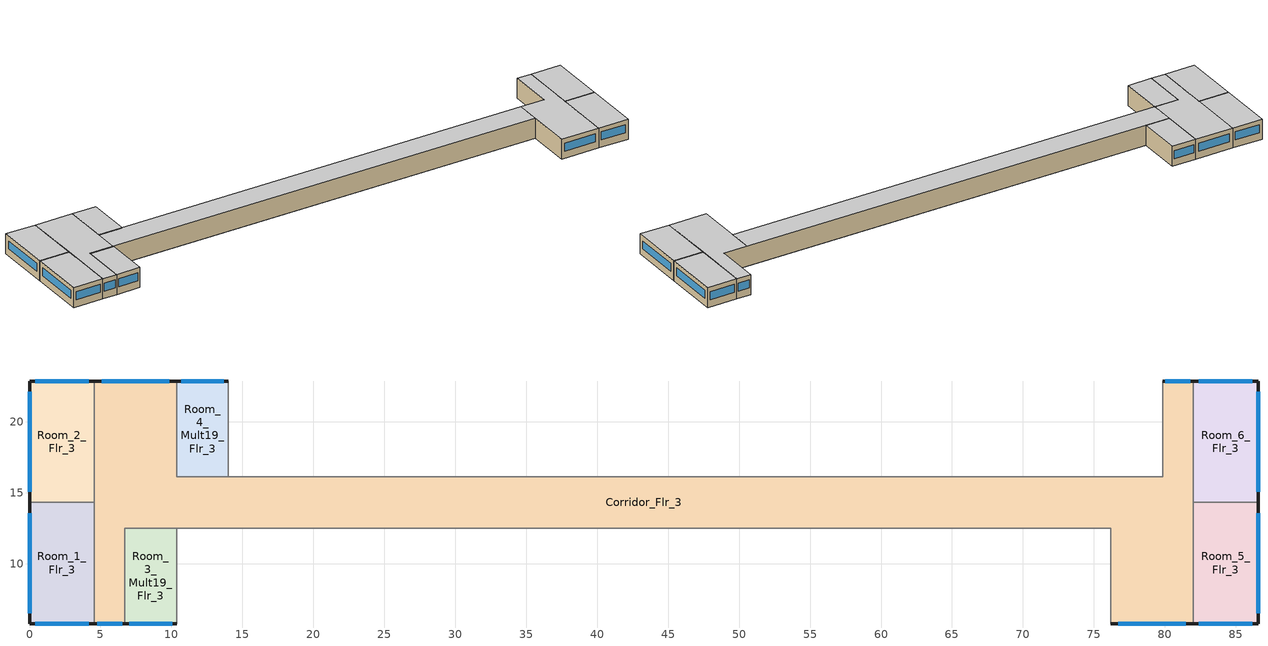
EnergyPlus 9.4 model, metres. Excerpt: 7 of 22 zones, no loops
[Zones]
Corridor_Flr_3
 floor adiabatic (nonres_floor): 4.57,5.79 4.57,22.86 10.36,22.86 10.36,12.5 6.71,12.5 6.71,5.79 z7.01; 10.36,16.15 76.2,16.15 76.2,12.5 10.36,12.5 z7.01; 76.2,16.15 79.86,16.15 79.86,22.86 81.99,22.86 81.99,5.79 76.2,5.79 z7.01
 wall outside (nonres_ext_wall): 10.36,22.86 4.57,22.86 / 4.57,5.79 6.71,5.79 / 81.99,22.86 79.86,22.86 / 76.2,5.79 81.99,5.79 z7.01:10.06
 wall adiabatic (int_wall): 79.86,22.86 79.86,16.15 10.36,16.15 10.36,22.86 / 6.71,5.79 6.71,12.5 76.2,12.5 76.2,5.79 z7.01:10.06
 wall to Room_5_Flr_3 (int_wall): 81.99,5.79 81.99,14.33 z7.01:10.06
 wall to Room_1_Flr_3 (int_wall): 4.57,14.33 4.57,5.79 z7.01:10.06
 wall to Room_6_Flr_3 (int_wall): 81.99,14.33 81.99,22.86 z7.01:10.06
 wall to Room_2_Flr_3 (int_wall): 4.57,22.86 4.57,14.33 z7.01:10.06
 window (Window_U_0.42_SHGC_0.40): 9.86,22.86 5.08,22.86 / 4.76,5.79 6.52,5.79 / 81.81,22.86 80.04,22.86 / 76.71,5.79 81.48,5.79 z8.11:9.33
 ceiling adiabatic (nonres_floor_ceiling): 4.57,5.79 6.71,5.79 6.71,12.5 10.36,12.5 10.36,22.86 4.57,22.86 z10.06; 10.36,12.5 76.2,12.5 76.2,16.15 10.36,16.15 z10.06; 76.2,5.79 81.99,5.79 81.99,22.86 79.86,22.86 79.86,16.15 76.2,16.15 z10.06
Room_1_Flr_3
 floor adiabatic (nonres_floor): 4.57,14.33 4.57,5.79 0,5.79 0,14.33 z7.01
 wall outside (nonres_ext_wall): 0,14.33 0,5.79 4.57,5.79 z7.01:10.06
 wall to Room_2_Flr_3 (int_wall): 4.57,14.33 0,14.33 z7.01:10.06
 window (Window_U_0.42_SHGC_0.40): 0.4,5.79 4.17,5.79 / 0,13.58 0,6.54 z8.11:9.33
 ceiling adiabatic (nonres_floor_ceiling): 0,14.33 0,5.79 4.57,5.79 4.57,14.33 z10.06
Room_2_Flr_3
 floor adiabatic (nonres_floor): 4.57,22.86 4.57,14.33 0,14.33 0,22.86 z7.01
 wall outside (nonres_ext_wall): 4.57,22.86 0,22.86 0,14.33 z7.01:10.06
 window (Window_U_0.42_SHGC_0.40): 4.17,22.86 0.4,22.86 / 0,22.11 0,15.07 z8.11:9.33
 ceiling adiabatic (nonres_floor_ceiling): 0,22.86 0,14.33 4.57,14.33 4.57,22.86 z10.06
Room_3_Mult19_Flr_3
 floor adiabatic (nonres_floor): 10.36,12.5 10.36,5.79 6.71,5.79 6.71,12.5 z7.01
 wall outside (nonres_ext_wall): 6.71,5.79 10.36,5.79 z7.01:10.06
 wall adiabatic (int_wall): 10.36,5.79 10.36,12.5 6.71,12.5 6.71,5.79 z7.01:10.06
 window (Window_U_0.42_SHGC_0.40): 7.03,5.79 10.04,5.79 z8.11:9.33
 ceiling adiabatic (nonres_floor_ceiling): 6.71,12.5 6.71,5.79 10.36,5.79 10.36,12.5 z10.06
Room_4_Mult19_Flr_3
 floor adiabatic (nonres_floor): 14.02,22.86 14.02,16.15 10.36,16.15 10.36,22.86 z7.01
 wall outside (nonres_ext_wall): 14.02,22.86 10.36,22.86 z7.01:10.06
 wall adiabatic (int_wall): 10.36,22.86 10.36,16.15 14.02,16.15 14.02,22.86 z7.01:10.06
 window (Window_U_0.42_SHGC_0.40): 13.7,22.86 10.68,22.86 z8.11:9.33
 ceiling adiabatic (nonres_floor_ceiling): 10.36,22.86 10.36,16.15 14.02,16.15 14.02,22.86 z10.06
Room_5_Flr_3
 floor adiabatic (nonres_floor): 86.56,14.33 86.56,5.79 81.99,5.79 81.99,14.33 z7.01
 wall outside (nonres_ext_wall): 81.99,5.79 86.56,5.79 86.56,14.33 z7.01:10.06
 wall to Room_6_Flr_3 (int_wall): 86.56,14.33 81.99,14.33 z7.01:10.06
 window (Window_U_0.42_SHGC_0.40): 86.56,6.54 86.56,13.58 / 82.39,5.79 86.16,5.79 z8.11:9.33
 ceiling adiabatic (nonres_floor_ceiling): 81.99,14.33 81.99,5.79 86.56,5.79 86.56,14.33 z10.06
Room_6_Flr_3
 floor adiabatic (nonres_floor): 86.56,22.86 86.56,14.33 81.99,14.33 81.99,22.86 z7.01
 wall outside (nonres_ext_wall): 86.56,14.33 86.56,22.86 81.99,22.86 z7.01:10.06
 window (Window_U_0.42_SHGC_0.40): 86.56,15.07 86.56,22.11 / 86.16,22.86 82.39,22.86 z8.11:9.33
 ceiling adiabatic (nonres_floor_ceiling): 81.99,22.86 81.99,14.33 86.56,14.33 86.56,22.86 z10.06
[Building]
Large Hotel: Loads convergence tolerance value=0.04; Maximum number of warmup days=25; Minimum number of warmup days=6; North axis=0; Solar distribution=FullInteriorAndExterior; Temperature convergence tolerance value=0.2; Terrain=City
[Site:Location]
Denver-Aurora-Buckley.AFB_CO_USA WMO=724695: Elevation=1726; Latitude=39.72; Longitude=-104.75; Time zone=-7
[Site:WaterMainsTemperature]
Annual average outdoor air temperature=9.95; Calculation method=Correlation; Maximum difference in monthly average outdoor air temperatures=23.7
[SizingPeriod:DesignDay] Barometric pressure=82237; Day of month=21; Daylight saving time indicator=No; Dry bulb temperature range modifier type=DefaultMultipliers; Humidity condition type=WetBulb; Rain indicator=No; Snow indicator=No
Name | Ashrae clear sky optical depth for beam irradiance taub | Ashrae clear sky optical depth for diffuse irradiance taud | Daily dry bulb temperature range | Day type | Maximum dry bulb temperature | Month | Solar model indicator | Wetbulb or dewpoint at maximum dry bulb | Wind direction | Wind speed | Sky clearness
Denver-Aurora-Buckley.AFB_CO_USA Ann Clg .4% Condns DB=>MWB | 0.423 | 2.02 | 14.8 | SummerDesignDay | 33.9 | 7 | ASHRAETau | 15 | 30 | 3.6
Denver-Aurora-Buckley.AFB_CO_USA Ann Htg 99.6% Condns DB |  |  | 0 | WinterDesignDay | -17.9 | 12 | ASHRAEClearSky | -17.9 | 180 | 2.5 | 0
[Construction]
InteriorFurnishings: Std Wood 6inch
Window_U_0.42_SHGC_0.40: LoE TINT 6MM, AIR 6MM, CLEAR 6MM
int_wall: G01 13mm gypsum board, G01 13mm gypsum board
nonres_ext_wall: 200mm Normalweight concrete wall, Nonres_Exterior_Wall_Insulation, G01 13mm gypsum board
nonres_floor: Nonres_Floor_Insulation, 100mm Normalweight concrete floor, CP02 CARPET PAD
nonres_floor_ceiling: CP02 CARPET PAD, 100mm Normalweight concrete floor, Nonres_Floor_Insulation
[Material]
Name | Conductivity | Density | Roughness | Specific heat | Thickness | Solar absorptance | Thermal absorptance | Visible absorptance
100mm Normalweight concrete floor | 2.31 | 2322 | MediumRough | 832 | 0.1016
200mm Normalweight concrete wall | 2.31 | 2322 | MediumRough | 832 | 0.2032
G01 13mm gypsum board | 0.16 | 800 | Smooth | 1090 | 0.0127 | 0.7 | 0.9 | 0.5
Std Wood 6inch | 0.12 | 540 | MediumSmooth | 1210 | 0.15 | 0.7 | 0.9 | 0.7
[Material:NoMass] Solar absorptance=0.7; Thermal absorptance=0.9
Name | Roughness | Thermal resistance | Visible absorptance
CP02 CARPET PAD | VeryRough | 0.21648 | 0.8
Nonres_Exterior_Wall_Insulation | MediumSmooth | 1.63975 | 0.7
Nonres_Floor_Insulation | MediumSmooth | 4.13066 | 0.7
[WindowMaterial:Gas]
AIR 6MM: Gas type=Air; Thickness=0.0063
[WindowMaterial:Glazing] Conductivity=0.9; Front side infrared hemispherical emissivity=0.84; Infrared transmittance at normal incidence=0; Optical data type=SpectralAverage; Thickness=0.006
Name | Back side infrared hemispherical emissivity | Back side solar reflectance at normal incidence | Back side visible reflectance at normal incidence | Front side solar reflectance at normal incidence | Front side visible reflectance at normal incidence | Solar transmittance at normal incidence | Visible transmittance at normal incidence
CLEAR 6MM | 0.84 | 0.071 | 0.08 | 0.071 | 0.08 | 0.775 | 0.881
LoE TINT 6MM | 0.1 | 0.2 | 0.054 | 0.093 | 0.035 | 0.36 | 0.5
[ElectricEquipment] Design level calculation method=EquipmentLevel; End use subcategory=General; Fraction latent=0; Fraction lost=0; Fraction radiant=0.5; Schedule=Guestroom_Eqp_Sch_Adva
Name | Zone or zonelist | Design level
Room_1_Flr_3_PlugMisc_Equip | Room_1_Flr_3 | 263.3986
Room_2_Flr_3_PlugMisc_Equip | Room_2_Flr_3 | 263.3678
Room_3_Mult19_Flr_3_PlugMisc_Equip | Room_3_Mult19_Flr_3 | 257.9908
Room_4_Mult19_Flr_3_PlugMisc_Equip | Room_4_Mult19_Flr_3 | 258.0614
Room_5_Flr_3_PlugMisc_Equip | Room_5_Flr_3 | 263.3986
Room_6_Flr_3_PlugMisc_Equip | Room_6_Flr_3 | 263.3678
[Exterior:FuelEquipment] Fuel use type=Electricity
Name | Design level | End use subcategory | Schedule
Elevators | 122222 | Elevators | BLDG_ELEVATORS
Elevators_Lights_Fan | 375.9 | General | ELEV_LIGHT_FAN_SCH_ADD_DF
[Exterior:Lights]
Exterior Facade Lighting: Control option=AstronomicalClock; Design level=11632.5; End use subcategory=Exterior Facade Lighting; Schedule=Exterior_Lgt_ALWAYS_ON
[InternalMass] Construction=InteriorFurnishings
Name | Zone or zonelist | Surface area
Corridor_Flr_3_InternalMass_1 | Corridor_Flr_3 | 778.8094
Room_1_Flr_3_InternalMass_1 | Room_1_Flr_3 | 78.044
Room_2_Flr_3_InternalMass_1 | Room_2_Flr_3 | 78.0349
Room_3_Mult19_Flr_3_InternalMass_1 | Room_3_Mult19_Flr_3 | 49.0477
Room_4_Mult19_Flr_3_InternalMass_1 | Room_4_Mult19_Flr_3 | 49.0611
Room_5_Flr_3_InternalMass_1 | Room_5_Flr_3 | 78.044
Room_6_Flr_3_InternalMass_1 | Room_6_Flr_3 | 78.0349
[Lights] Design level calculation method=Watts/Area; End use subcategory=General; Fraction radiant=0.7; Fraction replaceable=1; Fraction visible=0.2; Return air fraction=0; Return air fraction calculated from plenum temperature=No
Name | Zone or zonelist | Schedule | Watts per zone floor area
Corridor_Flr_3_Lights | Corridor_Flr_3 | BLDG_LIGHT_CORRIDOR_SCH | 7.10418
Room_1_Flr_3_Lights | Room_1_Flr_3 | BLDG_LIGHT_GUESTROOM_SCH | 8.28821
Room_2_Flr_3_Lights | Room_2_Flr_3 | BLDG_LIGHT_GUESTROOM_SCH | 8.28821
Room_3_Mult19_Flr_3_Lights | Room_3_Mult19_Flr_3 | BLDG_LIGHT_GUESTROOM_SCH | 8.28821
Room_4_Mult19_Flr_3_Lights | Room_4_Mult19_Flr_3 | BLDG_LIGHT_GUESTROOM_SCH | 8.28821
Room_5_Flr_3_Lights | Room_5_Flr_3 | BLDG_LIGHT_GUESTROOM_SCH | 8.28821
Room_6_Flr_3_Lights | Room_6_Flr_3 | BLDG_LIGHT_GUESTROOM_SCH | 8.28821
[People] Activity level schedule=ACTIVITY_SCH; Air velocity schedule=AIR_VELO_SCH; Clothing insulation calculation method=ClothingInsulationSchedule; Clothing insulation schedule=CLOTHING_SCH; Enable ashrae 55 comfort warnings=No; Fraction radiant=0.3; Mean radiant temperature calculation type=ZoneAveraged; Number of people=1.5; Number of people calculation method=People; Sensible heat fraction=Autocalculate; Thermal comfort model 1 type=Fanger; Work efficiency schedule=WORK_EFF_SCH
Name | Zone or zonelist | Number of people schedule
Room_1_Flr_3 People | Room_1_Flr_3 | GuestRoom_Occ_Sch
Room_2_Flr_3 People | Room_2_Flr_3 | GuestRoom_Occ_Sch
Room_3_Mult19_Flr_3 People | Room_3_Mult19_Flr_3 | ALWAYS_OFF
Room_4_Mult19_Flr_3 People | Room_4_Mult19_Flr_3 | GuestRoom_Occ_Sch
Room_5_Flr_3 People | Room_5_Flr_3 | GuestRoom_Occ_Sch
Room_6_Flr_3 People | Room_6_Flr_3 | GuestRoom_Occ_Sch
[SurfaceProperty:OtherSideCoefficients] Combined convective radiative film coefficient=0; Constant temperature=1; Constant temperature coefficient=1; External dry bulb temperature coefficient=0; Ground temperature coefficient=0; Period of sinusoidal variation=24; Sinusoidal variation of constant temperature coefficient=No; Wind speed coefficient=0; Zone air temperature coefficient=0
Name | Constant temperature schedule
surfPropOthSdCoefBasementAvgFloor | scheduleOSCBasementFloorTemp
surfPropOthSdCoefBasementAvgWall | scheduleOSCBasementWallSurfaceTemp
surfPropOthSdCoefBasementLowerWall | scheduleOSCBasementLowerWallTemp
surfPropOthSdCoefBasementUpperWall | scheduleOSCBasementUpperWallTemp
[Zone] Ceiling height=-9999; Floor area=Autocalculate; Part of total floor area=Yes; Type=1
Name | Multiplier | Volume
Corridor_Flr_3 | 4 | 1186.91
Room_1_Flr_3; Room_5_Flr_3 | 4 | 118.9391
Room_2_Flr_3; Room_6_Flr_3 | 4 | 118.9252
Room_3_Mult19_Flr_3 | 76 | 74.7487
Room_4_Mult19_Flr_3 | 76 | 74.7691
[ZoneInfiltration:DesignFlowRate] Constant term coefficient=1; Design flow rate calculation method=Flow/ExteriorArea; Flow per exterior surface area=0.00056896; Schedule=INFIL_QUARTER_ON_SCH; Temperature term coefficient=0; Velocity squared term coefficient=0; Velocity term coefficient=0
Name | Zone or zonelist
Corridor_Flr_3_Infiltration | Corridor_Flr_3
Room_1_Flr_3_Infiltration | Room_1_Flr_3
Room_2_Flr_3_Infiltration | Room_2_Flr_3
Room_3_Mult19_Flr_3_Infiltration | Room_3_Mult19_Flr_3
Room_4_Mult19_Flr_3_Infiltration | Room_4_Mult19_Flr_3
Room_5_Flr_3_Infiltration | Room_5_Flr_3
Room_6_Flr_3_Infiltration | Room_6_Flr_3
[ZoneVentilation:WindandStackOpenArea] Delta temperature=-100; Discharge coefficient for opening=Autocalculate; Height difference=9.6007; Maximum indoor temperature=25.56; Maximum outdoor temperature=26.67; Maximum wind speed=40; Minimum indoor temperature=18.89; Minimum outdoor temperature=15.56; Opening area=0.02; Opening area fraction schedule=Sliding_Doors_Ventilation_Availability_SCH; Opening effectiveness=Autocalculate
Name | Zone | Effective angle
ROOM_1_FLR_3 Sliding Door Ventilation | ROOM_1_FLR_3 | 180
ROOM_2_FLR_3 Sliding Door Ventilation | ROOM_2_FLR_3 | 0
ROOM_3_MULT19_FLR_3 Sliding Door Ventilation | ROOM_3_MULT19_FLR_3 | 180
ROOM_4_MULT19_FLR_3 Sliding Door Ventilation | ROOM_4_MULT19_FLR_3 | 0
ROOM_5_FLR_3 Sliding Door Ventilation | ROOM_5_FLR_3 | 180
ROOM_6_FLR_3 Sliding Door Ventilation | ROOM_6_FLR_3 | 0
[Schedule:Compact]
ACTIVITY_SCH: Through: 12/31, For: AllDays, Until: 24:00, 120
AIR_VELO_SCH: Through: 12/31, For: AllDays, Until: 24:00, 0.2
ALWAYS_OFF; WORK_EFF_SCH: Through: 12/31, For: AllDays, Until: 24:00, 0
BLDG_ELEVATORS; ELEV_LIGHT_FAN_SCH_ADD_DF: Through: 12/31, For: SummerDesignday, Until: 24:00, 0.5, For: WinterDesignDay, Until: 24:00, 0.05, For: AllOtherDays, Until: 04:00, 0.05, Until: 05:00, 0.1, Until: 06:00, 0.2, Until: 07:00, 0.4, Until: 09:00, 0.5, Until: 10:00, 0.35, Until: 16:00, 0.15, Until: 17:00, 0.35, Until: 19:00, 0.5, Until: 21:00, 0.4, Until: 22:00, 0.3, Until: 23:00, 0.2, Until: 24:00, 0.1
BLDG_LIGHT_CORRIDOR_SCH: Through: 12/31, For: Weekdays, Until: 1:00, 0.108459, Until: 2:00, 0.0813443, Until: 5:00, 0.0542295, Until: 6:00, 0.108459, Until: 7:00, 0.216918, Until: 8:00, 0.271147, Until: 10:00, 0.216918, Until: 18:00, 0.135574, Until: 19:00, 0.325377, Until: 20:00, 0.433836, Until: 21:00, 0.488065, Until: 22:00, 0.433836, Until: 23:00, 0.325377, Until: 24:00, 0.162689, For: Saturday, Until: 2:00, 0.108459, Until: 6:00, 0.0542295, Until: 8:00, 0.162689, Until: 10:00, 0.216918, Until: 11:00, 0.162689, Until: 18:00, 0.135574, Until: 19:00, 0.325377, Until: 22:00, 0.379607, Until: 23:00, 0.325377, Until: 24:00, 0.162689, For: SummerDesignDay, Until: 24:00, 1, For: WinterDesignDay, Until: 24:00, 0, For: Sunday Holidays AllOtherDays, Until: 2:00, 0.162689, Until: 6:00, 0.108459, Until: 7:00, 0.162689, Until: 9:00, 0.216918, Until: 13:00, 0.162689, Until: 18:00, 0.108459, Until: 19:00, 0.271147, Until: 20:00, 0.379607, Until: 21:00, 0.433836, Until: 22:00, 0.325377, Until: 23:00, 0.271147, Until: 24:00, 0.162689
BLDG_LIGHT_GUESTROOM_SCH: Through: 12/31, For: Weekdays, Until: 1:00, 0.11, Until: 2:00, 0.09, Until: 5:00, 0.06, Until: 6:00, 0.11, Until: 7:00, 0.35, Until: 8:00, 0.45, Until: 10:00, 0.35, Until: 16:00, 0.05, Until: 17:00, 0.064, Until: 18:00, 0.07, Until: 19:00, 0.54, Until: 20:00, 0.71, Until: 21:00, 0.8, Until: 22:00, 0.71, Until: 23:00, 0.54, Until: 24:00, 0.26, For: Saturday Sunday Holidays, Until: 2:00, 0.13, Until: 6:00, 0.06, Until: 8:00, 0.33, Until: 9:00, 0.45, Until: 10:00, 0.186667, Until: 11:00, 0.062121, Until: 17:00, 0.05, Until: 18:00, 0.0825, Until: 19:00, 0.68, Until: 22:00, 0.8, Until: 23:00, 0.68, Until: 24:00, 0.33, For: WinterDesignDay, Until: 24:00, 0, For: SummerDesignDay CustomDay1 CustomDay2, Until: 24:00, 1
CLOTHING_SCH: Through: 04/30, For: AllDays, Until: 24:00, 1, Through: 09/30, For: AllDays, Until: 24:00, 0.5, Through: 12/31, For: AllDays, Until: 24:00, 1
Exterior_Lgt_ALWAYS_ON: Through: 12/31, For: AllDays, Until: 24:00, 1
GuestRoom_Eqp_Sch_Adva: Through: 12/31, For: Weekdays, Until: 06:00, 0.17, Until: 07:00, 0.62, Until: 08:00, 0.9, Until: 10:00, 0.43, Until: 16:00, 0.12, Until: 17:00, 0.19, Until: 19:00, 0.48, Until: 20:00, 0.46, Until: 21:00, 0.62, Until: 22:00, 0.69, Until: 23:00, 0.34, Until: 24:00, 0.17, For: Saturday Sunday Holidays, Until: 06:00, 0.17, Until: 07:00, 0.3, Until: 08:00, 0.62, Until: 09:00, 0.9, Until: 10:00, 0.62, Until: 16:00, 0.13, Until: 17:00, 0.21, Until: 18:00, 0.4, Until: 19:00, 0.48, Until: 20:00, 0.46, Until: 21:00, 0.62, Until: 22:00, 0.69, Until: 23:00, 0.34, Until: 24:00, 0.17, For: WinterDesignDay, Until: 24:00, 0, For: SummerDesignDay CustomDay1 CustomDay2, Until: 24:00, 1
GuestRoom_Occ_Sch: Through: 12/31, For: Weekdays, Until: 06:00, 1, Until: 07:00, 0.77, Until: 09:00, 0.43, Until: 15:00, 0.2, Until: 16:00, 0.31, Until: 19:00, 0.54, Until: 21:00, 0.77, Until: 22:00, 0.89, Until: 24:00, 1, For: Saturday Sunday Holidays, Until: 06:00, 1, Until: 07:00, 0.77, Until: 09:00, 0.53, Until: 17:00, 0.3, Until: 18:00, 0.53, Until: 19:00, 0.54, Until: 21:00, 0.65, Until: 24:00, 0.77, For: WinterDesignDay, Until: 24:00, 0, For: SummerDesignDay CustomDay1 CustomDay2, Until: 24:00, 1
INFIL_QUARTER_ON_SCH: Through: 12/31, For: AllDays, Until: 24:00, 0.25
Sliding_Doors_Ventilation_Availability_SCH: Through: 12/31, For: WinterDesignDay SummerDesignDay, Until: 24:00, 0, For: Allotherdays, Until: 6:00, 0, Until: 9:00, 1, Until: 16:00, 0, Until: 22:00, 1, Until: 24:00, 0
scheduleOSCBasementFloorTemp: Through:   1/31, For:AllDays, Until:24:00, 20.8, Through:   2/28, For:AllDays, Until:24:00, 20.77, Through:   3/31, For:AllDays, Until:24:00, 20.75, Through:   4/30, For:AllDays, Until:24:00, 20.74, Through:   5/31, For:AllDays, Until:24:00, 20.75, Through:   6/30, For:AllDays, Until:24:00, 22.99, Through:   7/31, For:AllDays, Until:24:00, 23.47, Through:   8/31, For:AllDays, Until:24:00, 23.58, Through:   9/30, For:AllDays, Until:24:00, 23.62, Through:  10/31, For:AllDays, Until:24:00, 21.36, Through:  11/30, For:AllDays, Until:24:00, 20.96, Through:  12/31, For:AllDays, Until:24:00, 20.87
scheduleOSCBasementLowerWallTemp: Through:   1/31, For:AllDays, Until:24:00, 20.01, Through:   2/28, For:AllDays, Until:24:00, 19.98, Through:   3/31, For:AllDays, Until:24:00, 20.22, Through:   4/30, For:AllDays, Until:24:00, 20.38, Through:   5/31, For:AllDays, Until:24:00, 20.97, Through:   6/30, For:AllDays, Until:24:00, 23.96, Through:   7/31, For:AllDays, Until:24:00, 24.74, Through:   8/31, For:AllDays, Until:24:00, 24.91, Through:   9/30, For:AllDays, Until:24:00, 24.79, Through:  10/31, For:AllDays, Until:24:00, 21.85, Through:  11/30, For:AllDays, Until:24:00, 20.88, Through:  12/31, For:AllDays, Until:24:00, 20.28
scheduleOSCBasementUpperWallTemp: Through:   1/31, For:AllDays, Until:24:00, 18.7, Through:   2/28, For:AllDays, Until:24:00, 18.47, Through:   3/31, For:AllDays, Until:24:00, 19.46, Through:   4/30, For:AllDays, Until:24:00, 19.89, Through:   5/31, For:AllDays, Until:24:00, 21.54, Through:   6/30, For:AllDays, Until:24:00, 25.29, Through:   7/31, For:AllDays, Until:24:00, 25.96, Through:   8/31, For:AllDays, Until:24:00, 25.67, Through:   9/30, For:AllDays, Until:24:00, 24.98, Through:  10/31, For:AllDays, Until:24:00, 20.68, Through:  11/30, For:AllDays, Until:24:00, 19.38, Through:  12/31, For:AllDays, Until:24:00, 18.29
scheduleOSCBasementWallSurfaceTemp: Through:   1/31, For:AllDays, Until:24:00, 19.36, Through:   2/28, For:AllDays, Until:24:00, 19.24, Through:   3/31, For:AllDays, Until:24:00, 19.85, Through:   4/30, For:AllDays, Until:24:00, 20.14, Through:   5/31, For:AllDays, Until:24:00, 21.25, Through:   6/30, For:AllDays, Until:24:00, 24.62, Through:   7/31, For:AllDays, Until:24:00, 25.34, Through:   8/31, For:AllDays, Until:24:00, 25.28, Through:   9/30, For:AllDays, Until:24:00, 24.89, Through:  10/31, For:AllDays, Until:24:00, 21.27, Through:  11/30, For:AllDays, Until:24:00, 20.14, Through:  12/31, For:AllDays, Until:24:00, 19.3
